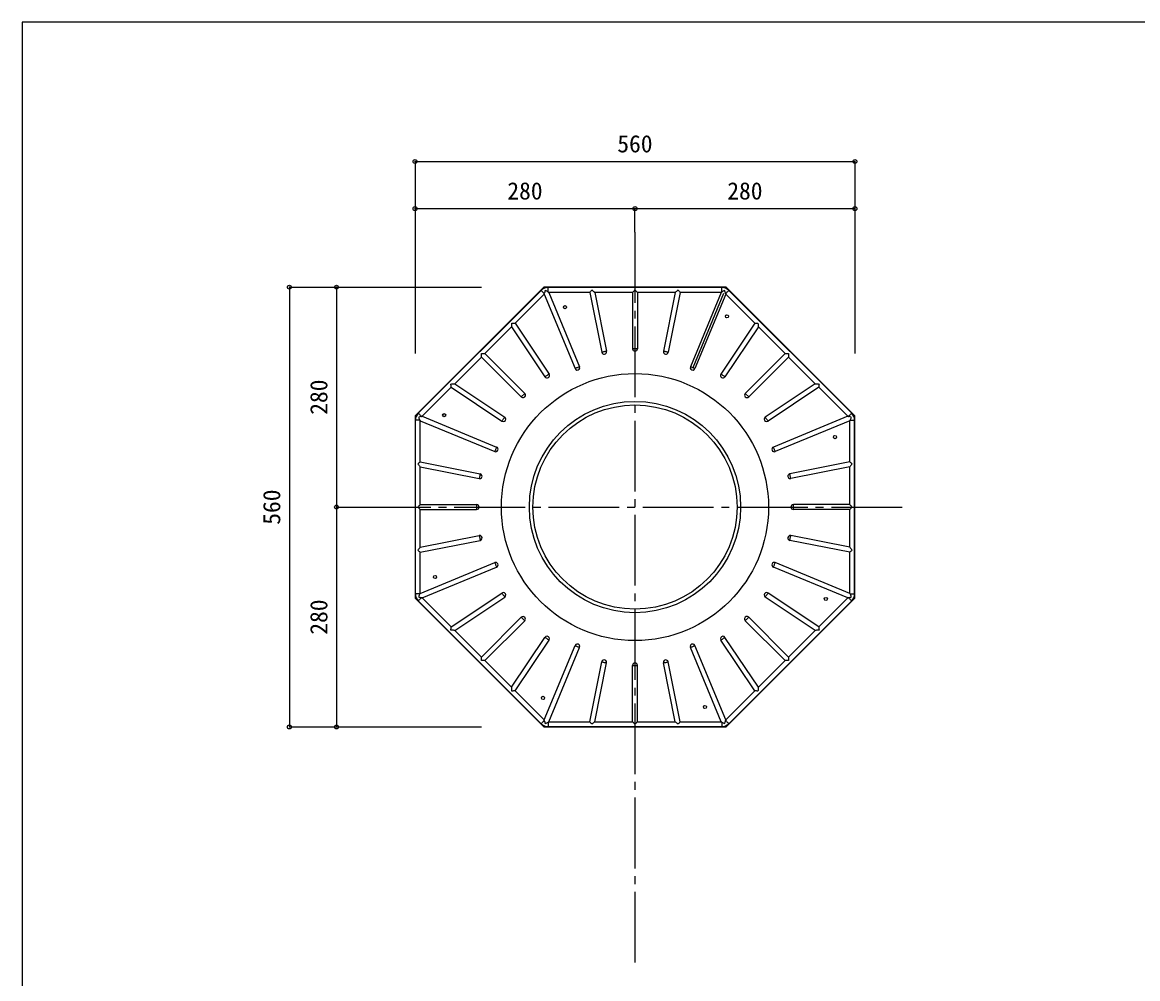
# Model space of a CAD drawing. Units: millimetres at full size, sheet at 1:10. Extents: x -1447 to 1393, y -1005 to 983.
# Drawn here: x -1447 to -27, y -234 to 983 of the extents above; entities that cross this region are included whole.
import ezdxf
from ezdxf.enums import TextEntityAlignment as Align

# ---------------------------------------------------------------- set-up
doc = ezdxf.new("R2010")
doc.units = ezdxf.units.MM
doc.header["$LTSCALE"] = 10
doc.header["$PDMODE"] = 32
doc.header["$PDSIZE"] = 5
doc.linetypes.add('CHAIN2', pattern=[12, 9, -1, 1, -1])
for name, color, linetype in [('0-0_Defpoints', 7, 'Continuous'), ('1-0', 7, 'Continuous'), ('1-1', 7, 'CHAIN2'), ('1-8', 7, 'Continuous')]:
    doc.layers.add(name, color=color, linetype=linetype)
doc.styles.add('ＭＳ ゴシック', font='')
doc.styles.get('ＭＳ ゴシック').set_extended_font_data('MS Gothic')

msp = doc.modelspace()

# ---------------------------------------------------------------- linework, layer by layer
at = {"layer": '0-0_Defpoints'}
msp.add_lwpolyline([(-1446.63, -1004.65), (1393.37, -1004.65), (1393.37, 983.35), (-1446.63, 983.35)], close=True, dxfattribs=at)
at = {"layer": '1-0'}
for p, q in [((-786.11, 641.99), (-942.48, 485.61)), ((-777.2, 639.94), (-777.2, 645.67)), ((-556.05, 645.67), (-777.2, 645.67)), ((-724.16, 639.45), (-776.47, 639.45)), ((-724.16, 639.45), (-709.01, 563.25)), ((-669.74, 639.45), (-717.82, 639.45)), ((-669.74, 639.45), (-669.74, 567.73)), ((-615.43, 639.45), (-663.51, 639.45)), ((-615.43, 639.45), (-630.35, 564.46)), ((-556.78, 639.45), (-609.09, 639.45)), ((-556.78, 639.45), (-596, 544.75)), ((-556.05, 639.94), (-556.05, 645.67)), ((-390.77, 485.61), (-547.15, 641.99)), ((-782.22, 637.07), (-819.21, 600.09)), ((-782.22, 637.07), (-742.99, 542.37)), ((-514.04, 600.09), (-551.03, 637.07)), ((-514.04, 600.09), (-557.21, 535.48)), ((-823.69, 595.6), (-857.7, 561.6)), ((-823.69, 595.6), (-781.21, 532.02)), ((-475.55, 561.6), (-509.56, 595.6)), ((-862.1, 557.2), (-896.1, 523.2)), ((-862.1, 561.6), (-857.7, 561.6)), ((-862.1, 557.2), (-862.1, 561.6)), ((-862.1, 557.2), (-811.38, 506.48)), ((-475.55, 561.6), (-526.27, 510.88)), ((-475.55, 561.6), (-471.16, 561.6)), ((-471.16, 561.6), (-471.16, 557.2)), ((-437.15, 523.2), (-471.16, 557.2)), ((-900.58, 518.71), (-937.57, 481.72)), ((-900.58, 518.71), (-835.98, 475.54)), ((-437.15, 523.2), (-500.73, 480.72)), ((-395.68, 481.72), (-432.67, 518.71)), ((-946.63, 482.11), (-946.63, 250.15)), ((-940.44, 476.7), (-946.17, 476.7)), ((-946.17, 255.55), (-946.17, 476.7)), ((-939.95, 475.98), (-845.25, 436.75)), ((-939.95, 423.67), (-939.95, 475.98)), ((-395.68, 481.72), (-490.38, 442.5)), ((-393.3, 423.67), (-393.3, 475.98)), ((-392.81, 476.7), (-387.08, 476.7)), ((-387.08, 255.55), (-387.08, 476.7)), ((-386.62, 250.15), (-386.62, 482.11)), ((-939.95, 369.24), (-939.95, 417.32)), ((-939.95, 417.32), (-864.96, 402.41)), ((-393.3, 423.67), (-469.51, 408.51)), ((-393.3, 369.24), (-393.3, 417.32)), ((-393.3, 369.24), (-465.03, 369.24)), ((-939.95, 314.93), (-939.95, 363.02)), ((-939.95, 363.02), (-868.23, 363.02)), ((-393.3, 314.93), (-393.3, 363.02)), ((-393.3, 314.93), (-468.29, 329.85)), ((-939.95, 308.59), (-863.74, 323.75)), ((-939.95, 256.28), (-939.95, 308.59)), ((-393.3, 256.28), (-393.3, 308.59)), ((-937.57, 250.53), (-842.87, 289.76)), ((-393.3, 256.28), (-488, 295.51)), ((-432.67, 213.54), (-497.27, 256.71)), ((-946.63, 250.15), (-782.61, 86.12)), ((-940.44, 255.55), (-946.17, 255.55)), ((-942.48, 246.65), (-786.11, 90.27)), ((-937.57, 250.53), (-900.58, 213.54)), ((-896.1, 209.06), (-832.52, 251.54)), ((-550.64, 86.12), (-386.62, 250.15)), ((-547.15, 90.27), (-390.77, 246.65)), ((-432.67, 213.54), (-395.68, 250.53)), ((-857.7, 170.66), (-806.98, 221.38)), ((-471.16, 175.06), (-521.87, 225.77)), ((-896.1, 209.06), (-862.1, 175.06)), ((-509.56, 136.66), (-552.04, 200.23)), ((-471.16, 175.06), (-437.15, 209.06)), ((-819.21, 132.17), (-776.04, 196.78)), ((-776.47, 92.8), (-737.25, 187.5)), ((-551.03, 95.18), (-590.26, 189.88)), ((-862.1, 170.66), (-862.1, 175.06)), ((-857.7, 170.66), (-862.1, 170.66)), ((-857.7, 170.66), (-823.69, 136.66)), ((-509.56, 136.66), (-475.55, 170.66)), ((-471.16, 170.66), (-475.55, 170.66)), ((-471.16, 175.06), (-471.16, 170.66)), ((-717.82, 92.8), (-702.9, 167.8)), ((-663.51, 92.8), (-663.51, 164.53)), ((-609.09, 92.8), (-624.24, 169.01)), ((-819.21, 132.17), (-782.22, 95.18)), ((-551.03, 95.18), (-514.04, 132.17)), ((-782.61, 86.12), (-550.64, 86.12)), ((-777.2, 92.32), (-777.2, 86.58)), ((-777.2, 86.58), (-556.05, 86.58)), ((-776.47, 92.8), (-724.16, 92.8)), ((-717.82, 92.8), (-669.74, 92.8)), ((-663.51, 92.8), (-615.43, 92.8)), ((-609.09, 92.8), (-556.78, 92.8)), ((-556.05, 92.32), (-556.05, 86.58))]:
    msp.add_line(p, q, dxfattribs=at)
for points in [[(-386.62, 482.11), (-550.64, 646.13), (-782.61, 646.13), (-946.63, 482.11)], [(-782.05, 637.93), (-782.51, 638.39), (-783.03, 638.91), (-783.59, 639.47), (-784.17, 640.05), (-784.73, 640.61), (-785.26, 641.14), (-785.72, 641.6), (-786.11, 641.99)], [(-777.2, 639.94), (-776.94, 639.77), (-776.7, 639.6), (-776.47, 639.45), (-737.25, 544.75), (-737.81, 544.52), (-738.5, 544.23), (-739.29, 543.91), (-740.12, 543.56), (-740.95, 543.22), (-741.74, 542.89), (-742.43, 542.61), (-742.99, 542.37)], [(-724.16, 639.45), (-723.77, 639.93), (-723.31, 640.5), (-722.78, 641.15), (-722.2, 641.84), (-721.61, 642.56)], [(-721.61, 642.56), (-720.73, 641.84), (-719.88, 641.15), (-719.1, 640.5), (-718.4, 639.93), (-717.82, 639.45)], [(-717.82, 639.45), (-702.9, 564.46), (-703.5, 564.34), (-704.24, 564.2), (-705.07, 564.03), (-705.96, 563.85), (-706.84, 563.68), (-707.67, 563.51), (-708.41, 563.37), (-709.01, 563.25)], [(-669.74, 639.45), (-669.26, 639.93), (-668.69, 640.5), (-668.04, 641.15), (-667.35, 641.84), (-666.63, 642.56)], [(-663.51, 639.45), (-663.51, 567.73), (-669.74, 567.73)], [(-666.63, 642.56), (-665.9, 641.84), (-665.21, 641.15), (-664.56, 640.5), (-663.99, 639.93), (-663.51, 639.45)], [(-609.09, 639.45), (-624.24, 563.25), (-624.84, 563.37), (-625.58, 563.51), (-626.41, 563.68), (-627.3, 563.85), (-628.18, 564.03), (-629.01, 564.2), (-629.75, 564.34), (-630.35, 564.46)], [(-615.43, 639.45), (-614.85, 639.93), (-614.15, 640.5), (-613.37, 641.15), (-612.52, 641.84), (-611.64, 642.56)], [(-611.64, 642.56), (-611.05, 641.84), (-610.47, 641.15), (-609.94, 640.5), (-609.48, 639.93), (-609.09, 639.45)], [(-556.78, 639.45), (-556.55, 639.6), (-556.31, 639.77), (-556.05, 639.94)], [(-551.2, 637.93), (-550.74, 638.39), (-550.22, 638.91), (-549.66, 639.47), (-549.08, 640.05), (-548.52, 640.61), (-547.99, 641.14), (-547.53, 641.6), (-547.15, 641.99)], [(-782.22, 637.07), (-782.17, 637.34), (-782.11, 637.62), (-782.05, 637.93)], [(-551.2, 637.93), (-551.14, 637.62), (-551.08, 637.34), (-551.03, 637.07), (-590.26, 542.37), (-590.82, 542.61), (-591.51, 542.89), (-592.3, 543.22), (-593.13, 543.56), (-593.96, 543.91), (-594.75, 544.23), (-595.44, 544.52), (-596, 544.75)], [(-823.69, 595.6), (-823.62, 596.35), (-823.53, 597.24), (-823.43, 598.25), (-823.33, 599.35), (-823.21, 600.48)], [(-823.21, 600.48), (-822.28, 600.39), (-821.39, 600.3), (-820.56, 600.22), (-819.82, 600.15), (-819.21, 600.09)], [(-819.21, 600.09), (-776.04, 535.48), (-776.55, 535.14), (-777.17, 534.72), (-777.88, 534.25), (-778.63, 533.75), (-779.38, 533.25), (-780.08, 532.78), (-780.71, 532.36), (-781.21, 532.02)], [(-514.04, 600.09), (-513.43, 600.15), (-512.69, 600.22), (-511.86, 600.3), (-510.97, 600.39), (-510.04, 600.48)], [(-510.04, 600.48), (-509.92, 599.35), (-509.82, 598.25), (-509.72, 597.24), (-509.63, 596.35), (-509.56, 595.6)], [(-509.56, 595.6), (-552.04, 532.02), (-552.54, 532.36), (-553.17, 532.78), (-553.87, 533.25), (-554.62, 533.75), (-555.37, 534.25), (-556.08, 534.72), (-556.7, 535.14), (-557.21, 535.48)], [(-857.7, 561.6), (-806.98, 510.88), (-811.38, 506.48)], [(-471.16, 557.2), (-521.87, 506.48), (-526.27, 510.88)], [(-900.98, 522.72), (-899.84, 522.83), (-898.75, 522.94), (-897.74, 523.04), (-896.84, 523.12), (-896.1, 523.2)], [(-900.58, 518.71), (-900.64, 519.32), (-900.71, 520.06), (-900.8, 520.89), (-900.89, 521.79), (-900.98, 522.72)], [(-896.1, 523.2), (-832.52, 480.72), (-832.86, 480.21), (-833.28, 479.59), (-833.75, 478.88), (-834.25, 478.13), (-834.75, 477.38), (-835.22, 476.68), (-835.64, 476.05), (-835.98, 475.54)], [(-432.67, 518.71), (-497.27, 475.54), (-497.61, 476.05), (-498.03, 476.68), (-498.5, 477.38), (-499, 478.13), (-499.5, 478.88), (-499.97, 479.59), (-500.39, 480.21), (-500.73, 480.72)], [(-437.15, 523.2), (-436.41, 523.12), (-435.51, 523.04), (-434.5, 522.94), (-433.41, 522.83), (-432.27, 522.72)], [(-432.27, 522.72), (-432.37, 521.79), (-432.45, 520.89), (-432.54, 520.06), (-432.61, 519.32), (-432.67, 518.71)], [(-938.43, 481.55), (-938.89, 482.01), (-939.41, 482.53), (-939.97, 483.09), (-940.55, 483.67), (-941.11, 484.23), (-941.64, 484.76), (-942.1, 485.23), (-942.48, 485.61)], [(-394.82, 481.55), (-394.36, 482.01), (-393.84, 482.53), (-393.28, 483.09), (-392.7, 483.67), (-392.14, 484.23), (-391.61, 484.76), (-391.15, 485.23), (-390.77, 485.61)], [(-940.44, 476.7), (-940.26, 476.44), (-940.1, 476.2), (-939.95, 475.98)], [(-938.43, 481.55), (-938.12, 481.61), (-937.84, 481.67), (-937.57, 481.72), (-842.87, 442.5), (-843.1, 441.93), (-843.39, 441.24), (-843.72, 440.46), (-844.06, 439.62), (-844.4, 438.79), (-844.73, 438.01), (-845.02, 437.31), (-845.25, 436.75)], [(-392.81, 476.7), (-392.99, 476.44), (-393.15, 476.2), (-393.3, 475.98), (-488, 436.75), (-488.23, 437.31), (-488.52, 438.01), (-488.85, 438.79), (-489.19, 439.62), (-489.53, 440.46), (-489.86, 441.24), (-490.15, 441.93), (-490.38, 442.5)], [(-395.68, 481.72), (-395.42, 481.67), (-395.13, 481.61), (-394.82, 481.55)], [(-939.95, 423.67), (-940.43, 423.28), (-941, 422.81), (-941.64, 422.28), (-942.34, 421.71), (-943.06, 421.11), (-942.34, 420.23), (-941.64, 419.39), (-941, 418.6), (-940.43, 417.9), (-939.95, 417.32)], [(-939.95, 423.67), (-863.74, 408.51), (-863.86, 407.91), (-864.01, 407.17), (-864.18, 406.34), (-864.35, 405.46), (-864.53, 404.58), (-864.69, 403.74), (-864.84, 403.01), (-864.96, 402.41)], [(-393.3, 417.32), (-468.29, 402.41), (-468.41, 403.01), (-468.56, 403.74), (-468.72, 404.58), (-468.9, 405.46), (-469.07, 406.34), (-469.24, 407.17), (-469.39, 407.91), (-469.51, 408.51)], [(-393.3, 423.67), (-392.82, 423.28), (-392.25, 422.81), (-391.61, 422.28), (-390.91, 421.71), (-390.19, 421.11)], [(-390.19, 421.11), (-390.91, 420.23), (-391.61, 419.39), (-392.25, 418.6), (-392.82, 417.9), (-393.3, 417.32)], [(-939.95, 369.24), (-940.43, 368.76), (-941, 368.19), (-941.64, 367.55), (-942.34, 366.85), (-943.06, 366.13), (-942.34, 365.41), (-941.64, 364.71), (-941, 364.06), (-940.43, 363.49), (-939.95, 363.02)], [(-939.95, 369.24), (-868.23, 369.24), (-868.23, 363.02)], [(-393.3, 363.02), (-465.03, 363.02), (-465.03, 369.24)], [(-393.3, 369.24), (-392.82, 368.76), (-392.25, 368.19), (-391.61, 367.55), (-390.91, 366.85), (-390.19, 366.13)], [(-390.19, 366.13), (-390.91, 365.41), (-391.61, 364.71), (-392.25, 364.06), (-392.82, 363.49), (-393.3, 363.02)], [(-939.95, 314.93), (-864.96, 329.85), (-864.84, 329.25), (-864.69, 328.51), (-864.53, 327.68), (-864.35, 326.8), (-864.18, 325.92), (-864.01, 325.08), (-863.86, 324.35), (-863.74, 323.75)], [(-393.3, 308.59), (-469.51, 323.75), (-469.39, 324.35), (-469.24, 325.08), (-469.07, 325.92), (-468.9, 326.8), (-468.72, 327.68), (-468.56, 328.51), (-468.41, 329.25), (-468.29, 329.85)], [(-939.95, 314.93), (-940.43, 314.35), (-941, 313.66), (-941.64, 312.87), (-942.34, 312.02), (-943.06, 311.14), (-942.34, 310.55), (-941.64, 309.98), (-941, 309.45), (-940.43, 308.98), (-939.95, 308.59)], [(-393.3, 314.93), (-392.82, 314.35), (-392.25, 313.66), (-391.61, 312.87), (-390.91, 312.02), (-390.19, 311.14)], [(-390.19, 311.14), (-390.91, 310.55), (-391.61, 309.98), (-392.25, 309.45), (-392.82, 308.98), (-393.3, 308.59)], [(-939.95, 256.28), (-845.25, 295.51), (-845.02, 294.94), (-844.73, 294.25), (-844.4, 293.46), (-844.06, 292.63), (-843.72, 291.8), (-843.39, 291.02), (-843.1, 290.32), (-842.87, 289.76)], [(-394.82, 250.7), (-395.13, 250.64), (-395.42, 250.58), (-395.68, 250.53), (-490.38, 289.76), (-490.15, 290.32), (-489.86, 291.02), (-489.53, 291.8), (-489.19, 292.63), (-488.85, 293.46), (-488.52, 294.25), (-488.23, 294.94), (-488, 295.51)], [(-939.95, 256.28), (-940.1, 256.06), (-940.26, 255.81), (-940.44, 255.55)], [(-900.58, 213.54), (-835.98, 256.71), (-835.64, 256.2), (-835.22, 255.58), (-834.75, 254.87), (-834.25, 254.13), (-833.75, 253.38), (-833.28, 252.67), (-832.86, 252.05), (-832.52, 251.54)], [(-437.15, 209.06), (-500.73, 251.54), (-500.39, 252.05), (-499.97, 252.67), (-499.5, 253.38), (-499, 254.13), (-498.5, 254.87), (-498.03, 255.58), (-497.61, 256.2), (-497.27, 256.71)], [(-393.3, 256.28), (-393.15, 256.06), (-392.99, 255.81), (-392.81, 255.55), (-387.08, 255.55)], [(-938.43, 250.7), (-938.89, 250.24), (-939.41, 249.72), (-939.97, 249.16), (-940.55, 248.59), (-941.11, 248.02), (-941.64, 247.5), (-942.1, 247.03), (-942.48, 246.65)], [(-937.57, 250.53), (-937.84, 250.58), (-938.12, 250.64), (-938.43, 250.7)], [(-394.82, 250.7), (-394.36, 250.24), (-393.84, 249.72), (-393.28, 249.16), (-392.7, 248.59), (-392.14, 248.02), (-391.61, 247.5), (-391.15, 247.03), (-390.77, 246.65)], [(-900.98, 209.54), (-900.89, 210.47), (-900.8, 211.37), (-900.71, 212.2), (-900.64, 212.93), (-900.58, 213.54)], [(-862.1, 175.06), (-811.38, 225.77), (-810.95, 225.34), (-810.42, 224.81), (-809.81, 224.21), (-809.18, 223.58), (-808.54, 222.94), (-807.94, 222.34), (-807.41, 221.81), (-806.98, 221.38)], [(-475.55, 170.66), (-526.27, 221.38), (-525.84, 221.81), (-525.31, 222.34), (-524.71, 222.94), (-524.07, 223.58), (-523.44, 224.21), (-522.84, 224.81), (-522.3, 225.34), (-521.87, 225.77)], [(-432.67, 213.54), (-432.61, 212.93), (-432.54, 212.2), (-432.45, 211.37), (-432.37, 210.47), (-432.27, 209.54)], [(-896.1, 209.06), (-896.84, 209.13), (-897.74, 209.22), (-898.75, 209.32), (-899.84, 209.43), (-900.98, 209.54)], [(-823.69, 136.66), (-781.21, 200.23), (-780.71, 199.89), (-780.08, 199.48), (-779.38, 199), (-778.63, 198.5), (-777.88, 198), (-777.17, 197.53), (-776.55, 197.11), (-776.04, 196.78)], [(-514.04, 132.17), (-557.21, 196.78), (-556.7, 197.11), (-556.08, 197.53), (-555.37, 198), (-554.62, 198.5), (-553.87, 199), (-553.17, 199.48), (-552.54, 199.89), (-552.04, 200.23)], [(-432.27, 209.54), (-433.41, 209.43), (-434.5, 209.32), (-435.51, 209.22), (-436.41, 209.13), (-437.15, 209.06)], [(-782.22, 95.18), (-742.99, 189.88), (-742.43, 189.65), (-741.74, 189.36), (-740.95, 189.04), (-740.12, 188.69), (-739.29, 188.35), (-738.5, 188.02), (-737.81, 187.74), (-737.25, 187.5)], [(-556.05, 92.32), (-556.31, 92.49), (-556.55, 92.65), (-556.78, 92.8), (-596, 187.5), (-595.44, 187.74), (-594.75, 188.02), (-593.96, 188.35), (-593.13, 188.69), (-592.3, 189.04), (-591.51, 189.36), (-590.82, 189.65), (-590.26, 189.88)], [(-724.16, 92.8), (-709.01, 169.01), (-708.41, 168.89), (-707.67, 168.74), (-706.84, 168.58), (-705.96, 168.4), (-705.07, 168.23), (-704.24, 168.06), (-703.5, 167.91), (-702.9, 167.8)], [(-669.74, 92.8), (-669.74, 164.53), (-663.51, 164.53)], [(-615.43, 92.8), (-630.35, 167.8), (-629.75, 167.91), (-629.01, 168.06), (-628.18, 168.23), (-627.3, 168.4), (-626.41, 168.58), (-625.58, 168.74), (-624.84, 168.89), (-624.24, 169.01)], [(-823.21, 131.78), (-823.33, 132.91), (-823.43, 134), (-823.53, 135.02), (-823.62, 135.91), (-823.69, 136.66)], [(-819.21, 132.17), (-819.82, 132.11), (-820.56, 132.04), (-821.39, 131.96), (-822.28, 131.87), (-823.21, 131.78)], [(-510.04, 131.78), (-510.97, 131.87), (-511.86, 131.96), (-512.69, 132.04), (-513.43, 132.11), (-514.04, 132.17)], [(-509.56, 136.66), (-509.63, 135.91), (-509.72, 135.02), (-509.82, 134), (-509.92, 132.91), (-510.04, 131.78)], [(-782.05, 94.32), (-782.51, 93.87), (-783.03, 93.34), (-783.59, 92.78), (-784.17, 92.21), (-784.73, 91.64), (-785.26, 91.12), (-785.72, 90.65), (-786.11, 90.27)], [(-782.05, 94.32), (-782.11, 94.63), (-782.17, 94.92), (-782.22, 95.18)], [(-776.47, 92.8), (-776.7, 92.65), (-776.94, 92.49), (-777.2, 92.32)], [(-721.61, 89.69), (-722.2, 90.41), (-722.78, 91.11), (-723.31, 91.76), (-723.77, 92.33), (-724.16, 92.8)], [(-717.82, 92.8), (-718.4, 92.33), (-719.1, 91.76), (-719.88, 91.11), (-720.73, 90.41), (-721.61, 89.69)], [(-666.63, 89.69), (-667.35, 90.41), (-668.04, 91.11), (-668.69, 91.76), (-669.26, 92.33), (-669.74, 92.8)], [(-663.51, 92.8), (-663.99, 92.33), (-664.56, 91.76), (-665.21, 91.11), (-665.9, 90.41), (-666.63, 89.69)], [(-611.64, 89.69), (-612.52, 90.41), (-613.37, 91.11), (-614.15, 91.76), (-614.85, 92.33), (-615.43, 92.8)], [(-609.09, 92.8), (-609.48, 92.33), (-609.94, 91.76), (-610.47, 91.11), (-611.05, 90.41), (-611.64, 89.69)], [(-551.03, 95.18), (-551.08, 94.92), (-551.14, 94.63), (-551.2, 94.32)], [(-551.2, 94.32), (-550.74, 93.87), (-550.22, 93.34), (-549.66, 92.78), (-549.08, 92.21), (-548.52, 91.64), (-547.99, 91.12), (-547.53, 90.65), (-547.15, 90.27)]]:
    msp.add_lwpolyline(points, dxfattribs=at)
for centre, radius in [((-755.72, 620.68), 2), ((-549.59, 609.1), 2), ((-666.63, 366.13), 134.48), ((-909.6, 483.16), 2), ((-666.63, 366.13), 130), ((-412.07, 455.22), 2), ((-921.18, 277.04), 2), ((-423.65, 249.1), 2), ((-783.66, 123.15), 2), ((-577.53, 111.58), 2)]:
    msp.add_circle(centre, radius, dxfattribs=at)
for centre, radius, start, end in [((-777.2, 633.08), 12.59, 90.00019, 134.99982), ((-760.44, 633.33), 22.09, 157.34824, 167.98951), ((-788.93, 621.98), 21.45, 56.85153, 67.81058), ((-556.05, 633.08), 12.59, 45.00018, 89.99981), ((-544.08, 621.52), 21.97, 112.31838, 123.01951), ((-572.33, 633.48), 21.6, 11.88819, 22.77406), ((-705.96, 563.85), 3.11, 191.24992, 11.24987), ((-666.63, 567.73), 3.11, 180, 0), ((-627.3, 563.85), 3.11, 168.75021, 348.75), ((-740.12, 543.56), 3.11, 202.49983, 22.50006), ((-593.13, 543.56), 3.11, 157.49997, 337.50014), ((-778.63, 533.75), 3.11, 213.75015, 33.74984), ((-554.62, 533.75), 3.11, 146.25018, 326.24982), ((-809.18, 508.68), 3.11, 224.99979, 45.00021), ((-524.07, 508.68), 3.11, 135.00002, 314.99998), ((-933.58, 476.7), 12.59, 135.00025, 180), ((-399.67, 476.7), 12.59, 0, 44.99975), ((-933.97, 460.38), 21.64, 101.89954, 112.76266), ((-921.6, 488.89), 22.44, 202.43057, 212.90731), ((-834.25, 478.13), 3.11, 236.24993, 56.25008), ((-499, 478.13), 3.11, 123.74995, 303.75004), ((-399.38, 460.06), 21.98, 67.32009, 78.01746), ((-410.8, 488.45), 21.48, 326.85885, 337.80327), ((-844.06, 439.62), 3.11, 247.50014, 67.49977), ((-489.19, 439.62), 3.11, 112.5002, 292.49989), ((-864.35, 405.46), 3.11, 258.74996, 78.74998), ((-468.9, 405.46), 3.11, 101.24998, 281.25008), ((-868.23, 366.13), 3.11, 270.00019, 89.99981), ((-465.03, 366.13), 3.11, 90.00019, 269.99981), ((-864.35, 326.8), 3.11, 281.24996, 101.25011), ((-468.9, 326.8), 3.11, 78.74994, 258.74999), ((-844.06, 292.63), 3.11, 292.5002, 112.49994), ((-489.19, 292.63), 3.11, 67.50007, 247.49979), ((-834.25, 254.13), 3.11, 303.74988, 123.75019), ((-499, 254.13), 3.11, 56.24986, 236.25007), ((-933.58, 255.55), 12.59, 180, 224.99988), ((-922.23, 243.69), 21.73, 146.92204, 157.74008), ((-933.87, 272.2), 21.98, 247.32006, 258.01774), ((-399.28, 271.88), 21.64, 281.90006, 292.7624), ((-411.46, 243.46), 22.23, 22.38106, 32.95682), ((-399.67, 255.55), 12.59, 315.00012, 0), ((-809.18, 223.58), 3.11, 314.99991, 134.9999), ((-524.07, 223.58), 3.11, 45.00007, 225.00013), ((-778.63, 198.5), 3.11, 326.24993, 146.25008), ((-554.62, 198.5), 3.11, 33.74995, 213.75004), ((-740.12, 188.69), 3.11, 337.49997, 157.50014), ((-593.13, 188.69), 3.11, 22.49983, 202.50006), ((-705.96, 168.4), 3.11, 348.74996, 168.74998), ((-627.3, 168.4), 3.11, 11.24995, 191.2501), ((-666.63, 164.53), 3.11, 0, 180), ((-777.2, 99.17), 12.59, 224.99955, 270.00044), ((-760.92, 98.77), 21.6, 191.88797, 202.77428), ((-789.17, 110.73), 21.97, 292.31766, 303.01948), ((-544.32, 110.28), 21.45, 236.85184, 247.81102), ((-556.05, 99.17), 12.59, 269.99956, 315.00045), ((-572.81, 98.92), 22.09, 337.34824, 347.98951)]:
    msp.add_arc(centre, radius, start, end, dxfattribs=at)
at = {"layer": '1-1'}
for p, q in [((-666.63, 716.13), (-666.63, -222.84)), ((-1016.63, 366.13), (-318.19, 366.13))]:
    msp.add_line(p, q, dxfattribs=at)
at = {"layer": '1-8'}
for p, q in [((-946.63, 806.13), (-946.63, 561.6)), ((-946.63, 746.13), (-666.63, 746.13)), ((-666.63, 746.13), (-386.62, 746.13)), ((-666.63, 716.13), (-666.63, 746.13)), ((-1106.63, 646.13), (-862.1, 646.13)), ((-1046.63, 646.13), (-1046.63, 366.13)), ((-553.9, 638.26), (-593.13, 543.56)), ((-1046.63, 366.13), (-1046.63, 86.12)), ((-1046.63, 366.13), (-1016.63, 366.13))]:
    msp.add_line(p, q, dxfattribs=at)
for points in [[(-946.63, 806.13), (-386.62, 806.13), (-386.62, 561.6)], [(-1106.63, 646.13), (-1106.63, 86.12), (-862.1, 86.12)]]:
    msp.add_lwpolyline(points, dxfattribs=at)
msp.add_circle((-666.63, 366.13), 170, dxfattribs=at)
for p in [(-946.63, 806.13), (-386.62, 806.13), (-946.63, 746.13), (-666.63, 746.13), (-386.62, 746.13), (-1106.63, 646.13), (-1046.63, 646.13), (-1046.63, 366.13), (-1106.63, 86.12), (-1046.63, 86.12)]:
    msp.add_point(p, dxfattribs=at)

# ---------------------------------------------------------------- texts
at = {"layer": '1-8', "style": 'ＭＳ ゴシック'}
for s, p in [('560', (-689.13, 811.13)), ('280', (-829.13, 751.13)), ('280', (-549.12, 751.13))]:
    msp.add_text(s, height=21.99, dxfattribs=at).set_placement(p, align=Align.BOTTOM_LEFT)
for s, p in [('280', (-1051.63, 483.63)), ('560', (-1111.63, 343.63)), ('280', (-1051.63, 203.63))]:
    msp.add_text(s, height=21.99, rotation=90, dxfattribs=at).set_placement(p, align=Align.BOTTOM_LEFT)

doc.saveas('drawing.dxf')
